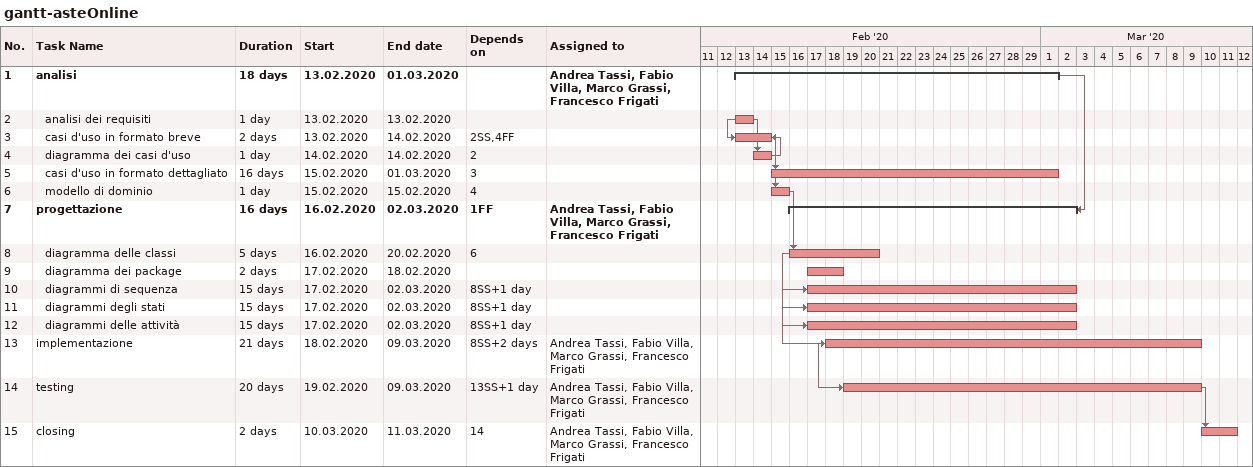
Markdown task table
gantt-asteOnline

| ID | Level | Task | Duration | Start | Finish | Predecessors | Resources |
|---|---|---|---|---|---|---|---|
| 1 | 1 | **analisi** | 18d | 2020-02-13 | 2020-03-01 |  | Andrea Tassi, Fabio Villa, Marco Grassi, Francesco Frigati |
| 2 | 2 | analisi dei requisiti | 1d | 2020-02-13 | 2020-02-13 |  |  |
| 3 | 2 | casi d'uso in formato breve | 2d | 2020-02-13 | 2020-02-14 | 2SS, 4FF |  |
| 4 | 2 | diagramma dei casi d'uso | 1d | 2020-02-14 | 2020-02-14 | 2 |  |
| 5 | 2 | casi d'uso in formato dettagliato | 16d | 2020-02-15 | 2020-03-01 | 3 |  |
| 6 | 2 | modello di dominio | 1d | 2020-02-15 | 2020-02-15 | 4 |  |
| 7 | 1 | **progettazione** | 16d | 2020-02-16 | 2020-03-02 | 1FF | Andrea Tassi, Fabio Villa, Marco Grassi, Francesco Frigati |
| 8 | 2 | diagramma delle classi | 5d | 2020-02-16 | 2020-02-20 | 6 |  |
| 9 | 2 | diagramma dei package | 2d | 2020-02-17 | 2020-02-18 |  |  |
| 10 | 2 | diagrammi di sequenza | 15d | 2020-02-17 | 2020-03-02 | 8SS+1d |  |
| 11 | 2 | diagrammi degli stati | 15d | 2020-02-17 | 2020-03-02 | 8SS+1d |  |
| 12 | 2 | diagrammi delle attività | 15d | 2020-02-17 | 2020-03-02 | 8SS+1d |  |
| 13 | 1 | implementazione | 21d | 2020-02-18 | 2020-03-09 | 8SS+2d | Andrea Tassi, Fabio Villa, Marco Grassi, Francesco Frigati |
| 14 | 1 | testing | 20d | 2020-02-19 | 2020-03-09 | 13SS+1d | Andrea Tassi, Fabio Villa, Marco Grassi, Francesco Frigati |
| 15 | 1 | closing | 2d | 2020-03-10 | 2020-03-11 | 14 | Andrea Tassi, Fabio Villa, Marco Grassi, Francesco Frigati |
